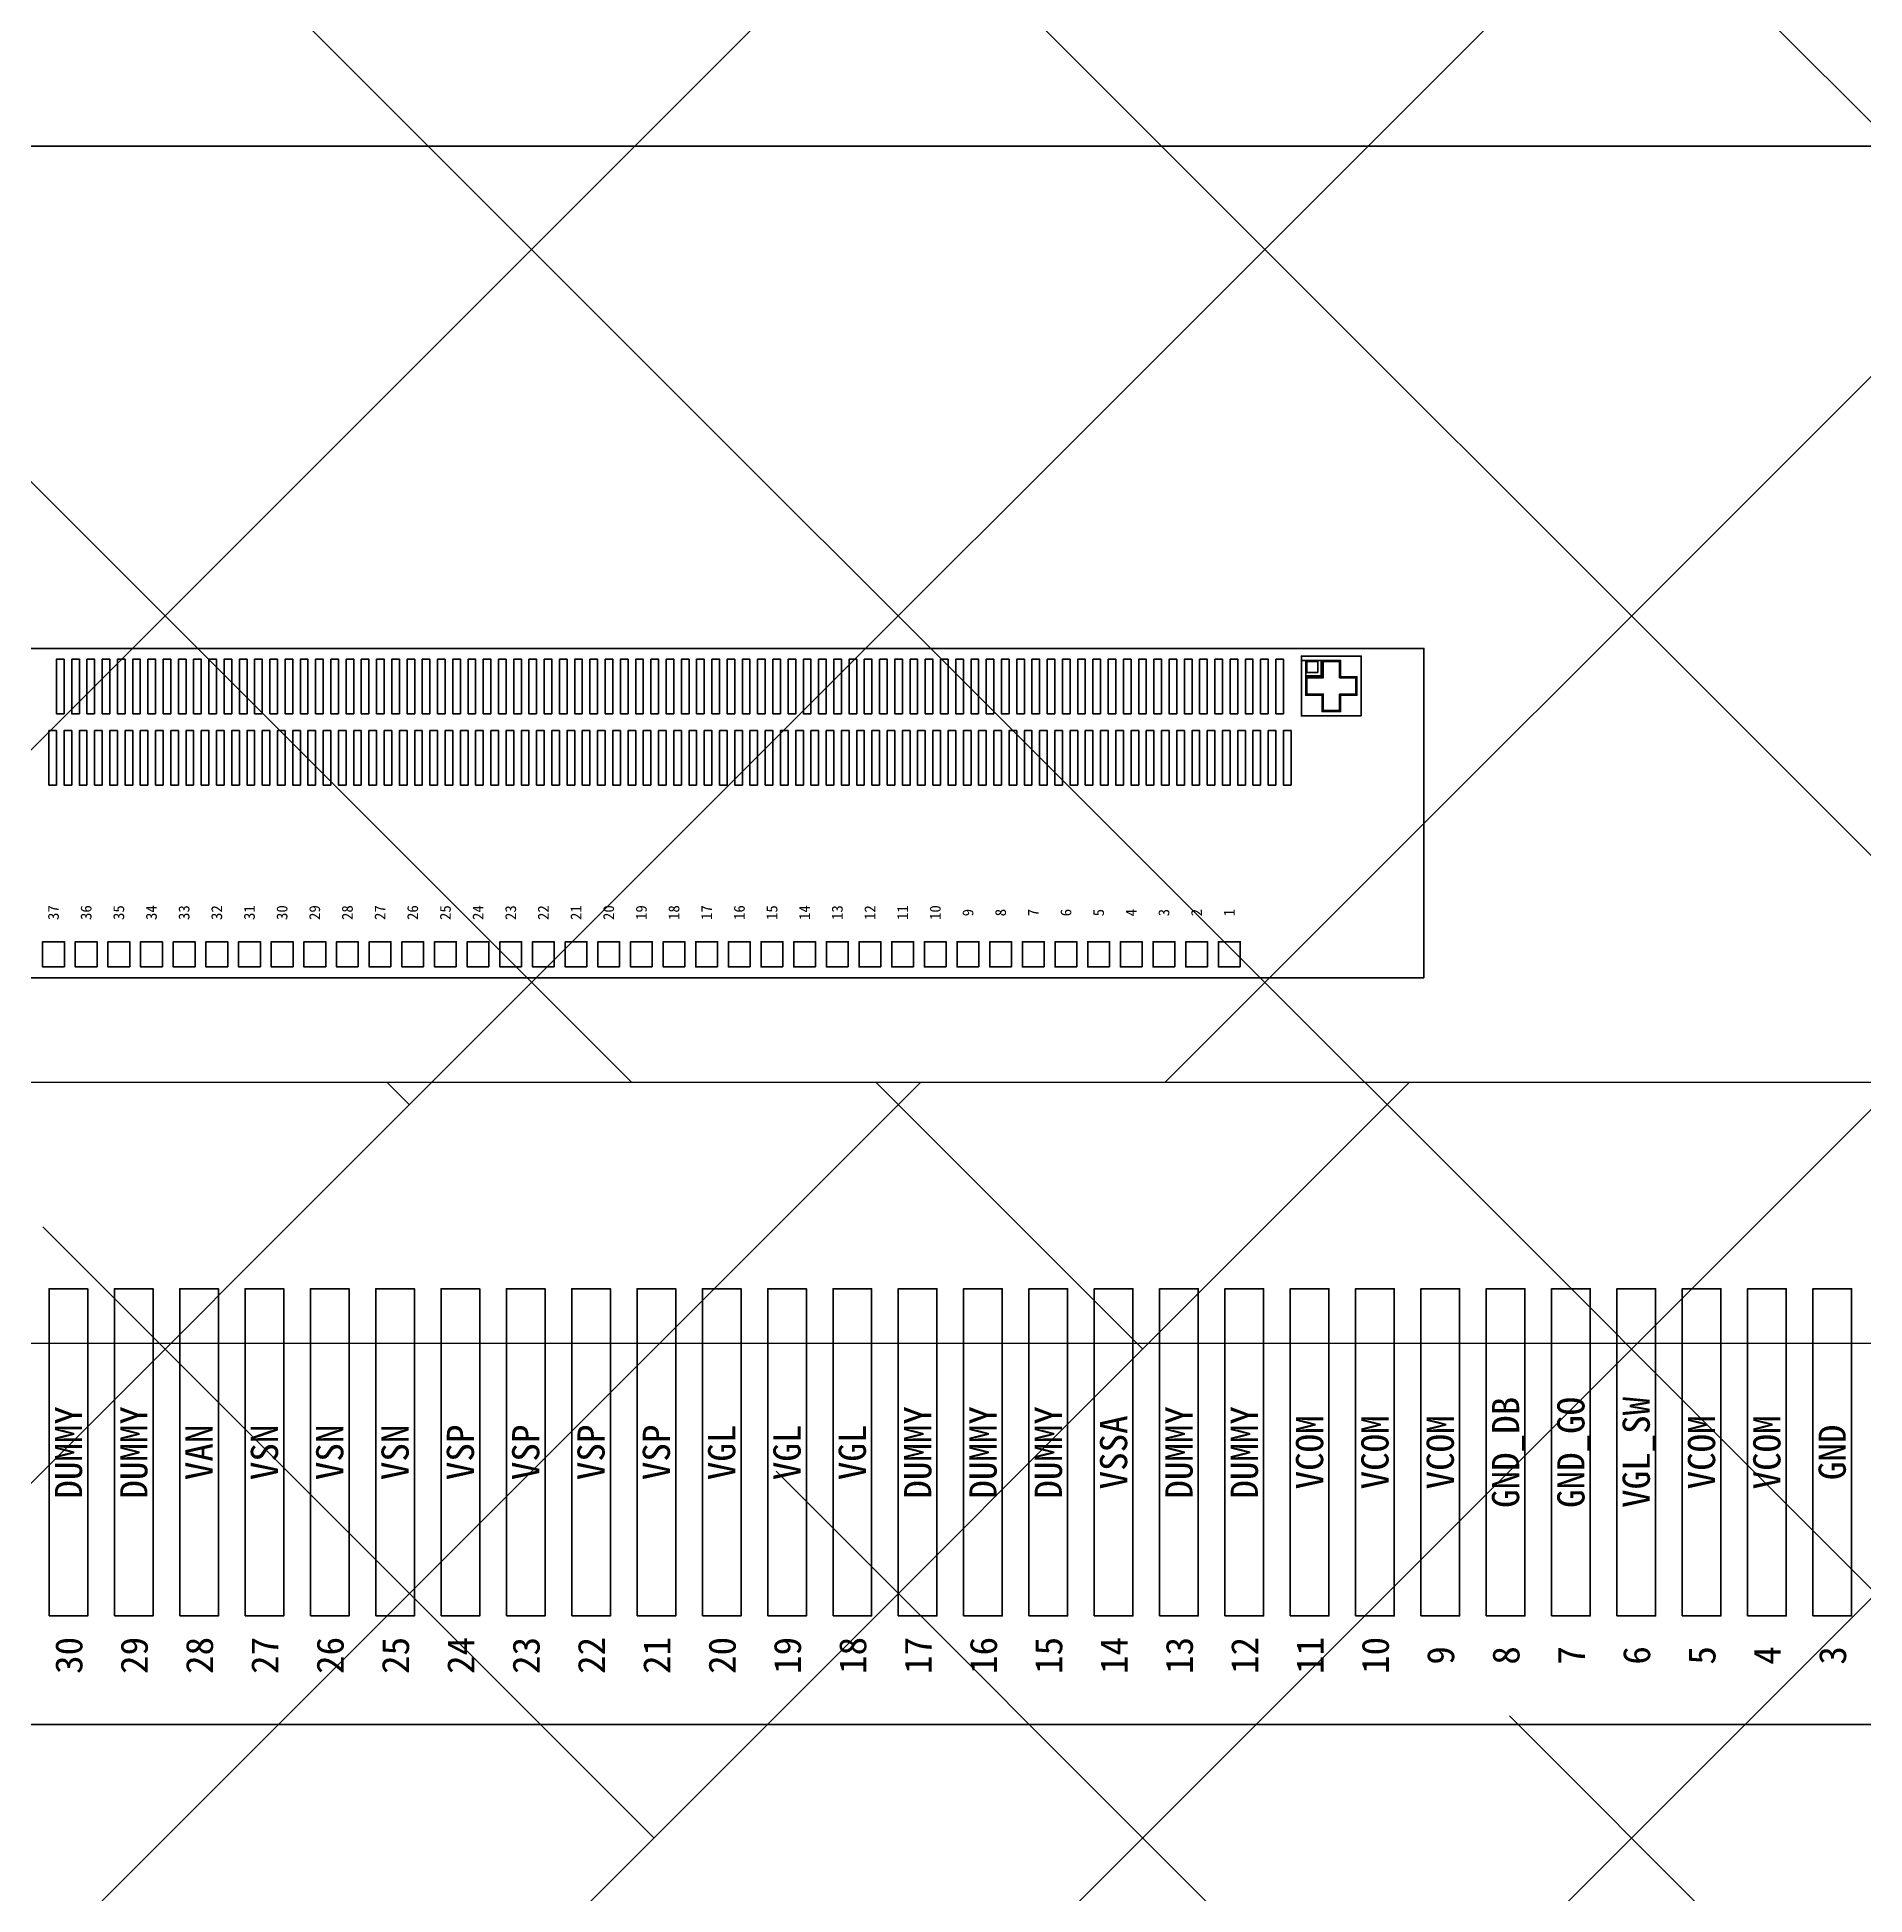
# Model space of a CAD drawing. Header units: millimetres. Extents: x -14728 to -14345, y -1653 to -1382.
# Drawn here: x -14626.603 to -14623.245, y -1502.199 to -1498.786 of the extents above; entities that cross this region are included whole.
import ezdxf
from ezdxf.enums import TextEntityAlignment as Align

# ---------------------------------------------------------------- set-up
doc = ezdxf.new("R2010")
doc.units = ezdxf.units.MM
for name, color, linetype in [('FPC', 41, 'Continuous'), ('lcd', 4, 'Continuous'), ('T-SHADING黑白双面胶', 5, 'Continuous'), ('遮光胶带', 160, 'Continuous')]:
    doc.layers.add(name, color=color, linetype=linetype)
for name, color, linetype, lineweight in [('GATE.drawing', 3, 'Continuous', 100), ('L122.drawing', 7, 'Continuous', 100), ('TFT_line.drawing', 3, 'Continuous', 100)]:
    doc.layers.add(name, color=color, linetype=linetype, lineweight=lineweight)
doc.styles.get("Standard").update_dxf_attribs({"font": 'SimSun.ttf'})

# ---------------------------------------------------------------- blocks, each defined once
blk = doc.blocks.new('BL20260327')
at = {"layer": 'T-SHADING黑白双面胶', "ltscale": 0.2}
h = blk.add_hatch(dxfattribs=at)
h.set_pattern_fill('ANSI37,_O', color=256, scale=0.3)
h.set_pattern_definition([(45, (-15383.40399561759, 139.4954036169188), (-0.6735192090801864, 0.6735192090801865), []), (135, (-15383.40399561759, 139.4954036169188), (-0.6735192090801865, -0.6735192090801864), [])])
h.paths.add_polyline_path([(-14838.02374252227, -1518.564671805531), (-14838.02374252227, -1448.74467180553), (-14889.62374252227, -1448.74467180553), (-14889.62374252227, -1518.56467180553)])
h.paths.add_polyline_path([(-14839.22374252224, -1515.344671805531), (-14888.42374252227, -1515.34467180553), (-14888.42374252227, -1449.944671805531), (-14839.22374252227, -1449.944671805531)], flags=16)
at = {"layer": '遮光胶带'}
h = blk.add_hatch(dxfattribs=at)
h.set_pattern_fill('ANSI38,_O', color=201, scale=0.2)
h.set_pattern_definition([(45, (-15383.40399561759, 139.4954036169188), (-0.4490128060534576, 0.4490128060534577), []), (135, (-15383.40399561759, 139.4954036169188), (-1.347038418160373, 0.4490128060534578), [1.5875, -0.9525000000000001])])
h.paths.add_polyline_path([(-14840.70335398741, -1519.97467180553), (-14838.02374252227, -1519.97467180553), (-14838.02374252227, -1518.564671805531), (-14889.62374252227, -1518.564671805531), (-14889.62374252227, -1519.97467180553), (-14887.00413105716, -1519.97467180553), (-14887.00413105716, -1521.154671805225), (-14882.70374252226, -1521.154671805225), (-14882.70374252226, -1522.664671805546), (-14847.35374252227, -1522.66467180553), (-14847.35374252227, -1521.154671805225), (-14840.70335398741, -1521.154671805225)])
at = {"layer": 'T-SHADING黑白双面胶'}
blk.add_line((-14889.62374252227, -1518.564671805531), (-14838.02374252227, -1518.564671805531), dxfattribs=at)
blk = doc.blocks.new('fpc_pad')
at = {"layer": 'GATE.drawing', "color": 3, "linetype": 'Continuous', "lineweight": 100}
blk.add_lwpolyline([(-0.0355, -0.3005), (0.0355, -0.3005), (0.0355, 0.3005), (-0.0355, 0.3005)], close=True, dxfattribs=at)
blk = doc.blocks.new('NV3030B1N_PAD_NOshift')
at = {"layer": 'TFT_line.drawing', "color": 3, "linetype": 'Continuous', "lineweight": 100}
for points in [[(-7.65, -0.3025), (7.65, -0.3025), (7.65, 0.3025), (-7.65, 0.3025)], [(-7.535000000000001, 0.1785), (-7.535000000000001, 0.2885), (-7.425, 0.2885), (-7.425, 0.2805), (-7.497, 0.2805), (-7.497, 0.2505), (-7.527000000000001, 0.2505), (-7.527000000000001, 0.2165), (-7.497, 0.2165), (-7.497, 0.1865), (-7.463000000000001, 0.1865), (-7.463000000000001, 0.2165), (-7.433, 0.2165), (-7.433, 0.2505), (-7.463000000000001, 0.2505), (-7.463000000000001, 0.2805), (-7.461500000000002, 0.2805), (-7.461500000000002, 0.252), (-7.433, 0.252), (-7.433, 0.2805), (-7.425, 0.2805), (-7.425, 0.1785)], [(-7.495000000000001, 0.1885), (-7.495000000000001, 0.2185), (-7.525, 0.2185), (-7.525, 0.2485), (-7.495000000000001, 0.2485), (-7.495000000000001, 0.2785), (-7.465, 0.2785), (-7.465, 0.2485), (-7.435, 0.2485), (-7.435, 0.2185), (-7.465, 0.2185), (-7.465, 0.1885)], [(-7.455000000000001, 0.2585), (-7.435, 0.2585), (-7.435, 0.2785), (-7.455000000000001, 0.2785)], [(-7.392, 0.1825), (-7.378000000000001, 0.1825), (-7.378000000000001, 0.2825), (-7.392, 0.2825)], [(-7.364, 0.1825), (-7.35, 0.1825), (-7.35, 0.2825), (-7.364, 0.2825)], [(-7.336, 0.1825), (-7.322000000000001, 0.1825), (-7.322000000000001, 0.2825), (-7.336, 0.2825)], [(-7.308, 0.1825), (-7.294, 0.1825), (-7.294, 0.2825), (-7.308, 0.2825)], [(-7.28, 0.1825), (-7.266000000000002, 0.1825), (-7.266000000000002, 0.2825), (-7.28, 0.2825)], [(-7.252, 0.1825), (-7.238, 0.1825), (-7.238, 0.2825), (-7.252, 0.2825)], [(-7.224, 0.1825), (-7.210000000000002, 0.1825), (-7.210000000000002, 0.2825), (-7.224, 0.2825)], [(-7.196000000000001, 0.1825), (-7.182, 0.1825), (-7.182, 0.2825), (-7.196000000000001, 0.2825)], [(-7.168, 0.1825), (-7.154000000000001, 0.1825), (-7.154000000000001, 0.2825), (-7.168, 0.2825)], [(-7.140000000000001, 0.1825), (-7.126, 0.1825), (-7.126, 0.2825), (-7.140000000000001, 0.2825)], [(-7.112000000000001, 0.1825), (-7.098000000000001, 0.1825), (-7.098000000000001, 0.2825), (-7.112000000000001, 0.2825)], [(-7.084000000000001, 0.1825), (-7.07, 0.1825), (-7.07, 0.2825), (-7.084000000000001, 0.2825)], [(-7.056000000000001, 0.1825), (-7.042000000000001, 0.1825), (-7.042000000000001, 0.2825), (-7.056000000000001, 0.2825)], [(-7.028, 0.1825), (-7.014, 0.1825), (-7.014, 0.2825), (-7.028, 0.2825)], [(-7.000000000000001, 0.1825), (-6.986000000000001, 0.1825), (-6.986000000000001, 0.2825), (-7.000000000000001, 0.2825)], [(-6.972, 0.1825), (-6.958, 0.1825), (-6.958, 0.2825), (-6.972, 0.2825)], [(-6.944000000000001, 0.1825), (-6.930000000000001, 0.1825), (-6.930000000000001, 0.2825), (-6.944000000000001, 0.2825)], [(-6.916, 0.1825), (-6.902, 0.1825), (-6.902, 0.2825), (-6.916, 0.2825)], [(-6.888000000000001, 0.1825), (-6.874000000000001, 0.1825), (-6.874000000000001, 0.2825), (-6.888000000000001, 0.2825)], [(-6.86, 0.1825), (-6.846000000000001, 0.1825), (-6.846000000000001, 0.2825), (-6.86, 0.2825)], [(-6.832000000000001, 0.1825), (-6.818000000000001, 0.1825), (-6.818000000000001, 0.2825), (-6.832000000000001, 0.2825)], [(-6.804, 0.1825), (-6.790000000000001, 0.1825), (-6.790000000000001, 0.2825), (-6.804, 0.2825)], [(-6.776000000000001, 0.1825), (-6.762, 0.1825), (-6.762, 0.2825), (-6.776000000000001, 0.2825)], [(-6.748, 0.1825), (-6.734000000000001, 0.1825), (-6.734000000000001, 0.2825), (-6.748, 0.2825)], [(-6.720000000000001, 0.1825), (-6.706, 0.1825), (-6.706, 0.2825), (-6.720000000000001, 0.2825)], [(-6.692, 0.1825), (-6.678000000000001, 0.1825), (-6.678000000000001, 0.2825), (-6.692, 0.2825)], [(-6.664000000000001, 0.1825), (-6.65, 0.1825), (-6.65, 0.2825), (-6.664000000000001, 0.2825)], [(-6.636, 0.1825), (-6.622000000000001, 0.1825), (-6.622000000000001, 0.2825), (-6.636, 0.2825)], [(-6.608000000000001, 0.1825), (-6.594, 0.1825), (-6.594, 0.2825), (-6.608000000000001, 0.2825)], [(-6.580000000000001, 0.1825), (-6.566000000000001, 0.1825), (-6.566000000000001, 0.2825), (-6.580000000000001, 0.2825)], [(-6.552, 0.1825), (-6.538, 0.1825), (-6.538, 0.2825), (-6.552, 0.2825)], [(-6.524000000000001, 0.1825), (-6.510000000000001, 0.1825), (-6.510000000000001, 0.2825), (-6.524000000000001, 0.2825)], [(-6.496, 0.1825), (-6.482, 0.1825), (-6.482, 0.2825), (-6.496, 0.2825)], [(-6.468000000000001, 0.1825), (-6.454000000000001, 0.1825), (-6.454000000000001, 0.2825), (-6.468000000000001, 0.2825)], [(-6.44, 0.1825), (-6.426, 0.1825), (-6.426, 0.2825), (-6.44, 0.2825)], [(-6.412000000000001, 0.1825), (-6.398000000000001, 0.1825), (-6.398000000000001, 0.2825), (-6.412000000000001, 0.2825)], [(-6.384, 0.1825), (-6.37, 0.1825), (-6.37, 0.2825), (-6.384, 0.2825)], [(-6.356000000000001, 0.1825), (-6.342000000000001, 0.1825), (-6.342000000000001, 0.2825), (-6.356000000000001, 0.2825)], [(-6.328, 0.1825), (-6.314000000000001, 0.1825), (-6.314000000000001, 0.2825), (-6.328, 0.2825)], [(-6.300000000000001, 0.1825), (-6.286, 0.1825), (-6.286, 0.2825), (-6.300000000000001, 0.2825)], [(-6.272, 0.1825), (-6.258000000000001, 0.1825), (-6.258000000000001, 0.2825), (-6.272, 0.2825)], [(-6.244000000000001, 0.1825), (-6.23, 0.1825), (-6.23, 0.2825), (-6.244000000000001, 0.2825)], [(-6.216, 0.1825), (-6.202000000000001, 0.1825), (-6.202000000000001, 0.2825), (-6.216, 0.2825)], [(-6.188000000000001, 0.1825), (-6.174, 0.1825), (-6.174, 0.2825), (-6.188000000000001, 0.2825)], [(-6.16, 0.1825), (-6.146000000000001, 0.1825), (-6.146000000000001, 0.2825), (-6.16, 0.2825)], [(-6.132000000000001, 0.1825), (-6.118, 0.1825), (-6.118, 0.2825), (-6.132000000000001, 0.2825)], [(-6.104, 0.1825), (-6.090000000000001, 0.1825), (-6.090000000000001, 0.2825), (-6.104, 0.2825)], [(-6.076000000000001, 0.1825), (-6.062, 0.1825), (-6.062, 0.2825), (-6.076000000000001, 0.2825)], [(-6.048000000000001, 0.1825), (-6.034000000000001, 0.1825), (-6.034000000000001, 0.2825), (-6.048000000000001, 0.2825)], [(-6.02, 0.1825), (-6.006, 0.1825), (-6.006, 0.2825), (-6.02, 0.2825)], [(-5.992000000000001, 0.1825), (-5.978000000000001, 0.1825), (-5.978000000000001, 0.2825), (-5.992000000000001, 0.2825)], [(-5.964, 0.1825), (-5.95, 0.1825), (-5.95, 0.2825), (-5.964, 0.2825)], [(-5.936000000000001, 0.1825), (-5.922000000000001, 0.1825), (-5.922000000000001, 0.2825), (-5.936000000000001, 0.2825)], [(-5.908, 0.1825), (-5.894, 0.1825), (-5.894, 0.2825), (-5.908, 0.2825)], [(-5.880000000000001, 0.1825), (-5.866000000000001, 0.1825), (-5.866000000000001, 0.2825), (-5.880000000000001, 0.2825)], [(-5.852, 0.1825), (-5.838, 0.1825), (-5.838, 0.2825), (-5.852, 0.2825)], [(-5.824000000000001, 0.1825), (-5.81, 0.1825), (-5.81, 0.2825), (-5.824000000000001, 0.2825)], [(-5.796, 0.1825), (-5.782000000000001, 0.1825), (-5.782000000000001, 0.2825), (-5.796, 0.2825)], [(-5.768000000000001, 0.1825), (-5.754, 0.1825), (-5.754, 0.2825), (-5.768000000000001, 0.2825)], [(-5.74, 0.1825), (-5.726000000000001, 0.1825), (-5.726000000000001, 0.2825), (-5.74, 0.2825)], [(-5.712000000000001, 0.1825), (-5.698, 0.1825), (-5.698, 0.2825), (-5.712000000000001, 0.2825)], [(-5.684, 0.1825), (-5.670000000000001, 0.1825), (-5.670000000000001, 0.2825), (-5.684, 0.2825)], [(-5.656000000000001, 0.1825), (-5.642, 0.1825), (-5.642, 0.2825), (-5.656000000000001, 0.2825)], [(-5.628, 0.1825), (-5.614000000000001, 0.1825), (-5.614000000000001, 0.2825), (-5.628, 0.2825)], [(-5.600000000000001, 0.1825), (-5.586, 0.1825), (-5.586, 0.2825), (-5.600000000000001, 0.2825)], [(-5.572, 0.1825), (-5.558000000000001, 0.1825), (-5.558000000000001, 0.2825), (-5.572, 0.2825)], [(-5.544, 0.1825), (-5.53, 0.1825), (-5.53, 0.2825), (-5.544, 0.2825)], [(-5.516, 0.1825), (-5.502000000000001, 0.1825), (-5.502000000000001, 0.2825), (-5.516, 0.2825)], [(-5.488, 0.1825), (-5.474, 0.1825), (-5.474, 0.2825), (-5.488, 0.2825)], [(-5.460000000000001, 0.1825), (-5.446000000000001, 0.1825), (-5.446000000000001, 0.2825), (-5.460000000000001, 0.2825)], [(-5.432, 0.1825), (-5.418, 0.1825), (-5.418, 0.2825), (-5.432, 0.2825)], [(-5.404000000000001, 0.1825), (-5.390000000000001, 0.1825), (-5.390000000000001, 0.2825), (-5.404000000000001, 0.2825)], [(-5.376, 0.1825), (-5.362, 0.1825), (-5.362, 0.2825), (-5.376, 0.2825)], [(-5.348000000000001, 0.1825), (-5.334000000000001, 0.1825), (-5.334000000000001, 0.2825), (-5.348000000000001, 0.2825)], [(-5.32, 0.1825), (-5.306, 0.1825), (-5.306, 0.2825), (-5.32, 0.2825)], [(-5.292000000000001, 0.1825), (-5.278, 0.1825), (-5.278, 0.2825), (-5.292000000000001, 0.2825)], [(-5.264, 0.1825), (-5.25, 0.1825), (-5.25, 0.2825), (-5.264, 0.2825)], [(-5.236000000000001, 0.1825), (-5.222, 0.1825), (-5.222, 0.2825), (-5.236000000000001, 0.2825)], [(-5.208, 0.1825), (-5.194000000000001, 0.1825), (-5.194000000000001, 0.2825), (-5.208, 0.2825)], [(-5.180000000000001, 0.1825), (-5.166, 0.1825), (-5.166, 0.2825), (-5.180000000000001, 0.2825)], [(-5.152, 0.1825), (-5.138000000000001, 0.1825), (-5.138000000000001, 0.2825), (-5.152, 0.2825)], [(-7.406, 0.0515), (-7.392, 0.0515), (-7.392, 0.1515), (-7.406, 0.1515)], [(-7.406, 0.0515), (-7.392, 0.0515), (-7.392, 0.1515), (-7.406, 0.1515)], [(-7.378000000000001, 0.0515), (-7.364, 0.0515), (-7.364, 0.1515), (-7.378000000000001, 0.1515)], [(-7.35, 0.0515), (-7.336, 0.0515), (-7.336, 0.1515), (-7.35, 0.1515)], [(-7.322000000000001, 0.0515), (-7.308, 0.0515), (-7.308, 0.1515), (-7.322000000000001, 0.1515)], [(-7.294, 0.0515), (-7.28, 0.0515), (-7.28, 0.1515), (-7.294, 0.1515)], [(-7.266000000000002, 0.0515), (-7.252, 0.0515), (-7.252, 0.1515), (-7.266000000000002, 0.1515)], [(-7.238, 0.0515), (-7.224, 0.0515), (-7.224, 0.1515), (-7.238, 0.1515)], [(-7.210000000000002, 0.0515), (-7.196000000000001, 0.0515), (-7.196000000000001, 0.1515), (-7.210000000000002, 0.1515)], [(-7.182, 0.0515), (-7.168, 0.0515), (-7.168, 0.1515), (-7.182, 0.1515)], [(-7.154000000000001, 0.0515), (-7.140000000000001, 0.0515), (-7.140000000000001, 0.1515), (-7.154000000000001, 0.1515)], [(-7.126, 0.0515), (-7.112000000000001, 0.0515), (-7.112000000000001, 0.1515), (-7.126, 0.1515)], [(-7.098000000000001, 0.0515), (-7.084000000000001, 0.0515), (-7.084000000000001, 0.1515), (-7.098000000000001, 0.1515)], [(-7.07, 0.0515), (-7.056000000000001, 0.0515), (-7.056000000000001, 0.1515), (-7.07, 0.1515)], [(-7.042000000000001, 0.0515), (-7.028, 0.0515), (-7.028, 0.1515), (-7.042000000000001, 0.1515)], [(-7.014, 0.0515), (-7.000000000000001, 0.0515), (-7.000000000000001, 0.1515), (-7.014, 0.1515)], [(-6.986000000000001, 0.0515), (-6.972, 0.0515), (-6.972, 0.1515), (-6.986000000000001, 0.1515)], [(-6.958, 0.0515), (-6.944000000000001, 0.0515), (-6.944000000000001, 0.1515), (-6.958, 0.1515)], [(-6.930000000000001, 0.0515), (-6.916, 0.0515), (-6.916, 0.1515), (-6.930000000000001, 0.1515)], [(-6.902, 0.0515), (-6.888000000000001, 0.0515), (-6.888000000000001, 0.1515), (-6.902, 0.1515)], [(-6.874000000000001, 0.0515), (-6.86, 0.0515), (-6.86, 0.1515), (-6.874000000000001, 0.1515)], [(-6.846000000000001, 0.0515), (-6.832000000000001, 0.0515), (-6.832000000000001, 0.1515), (-6.846000000000001, 0.1515)], [(-6.818000000000001, 0.0515), (-6.804, 0.0515), (-6.804, 0.1515), (-6.818000000000001, 0.1515)], [(-6.790000000000001, 0.0515), (-6.776000000000001, 0.0515), (-6.776000000000001, 0.1515), (-6.790000000000001, 0.1515)], [(-6.762, 0.0515), (-6.748, 0.0515), (-6.748, 0.1515), (-6.762, 0.1515)], [(-6.734000000000001, 0.0515), (-6.720000000000001, 0.0515), (-6.720000000000001, 0.1515), (-6.734000000000001, 0.1515)], [(-6.706, 0.0515), (-6.692, 0.0515), (-6.692, 0.1515), (-6.706, 0.1515)], [(-6.678000000000001, 0.0515), (-6.664000000000001, 0.0515), (-6.664000000000001, 0.1515), (-6.678000000000001, 0.1515)], [(-6.65, 0.0515), (-6.636, 0.0515), (-6.636, 0.1515), (-6.65, 0.1515)], [(-6.622000000000001, 0.0515), (-6.608000000000001, 0.0515), (-6.608000000000001, 0.1515), (-6.622000000000001, 0.1515)], [(-6.594, 0.0515), (-6.580000000000001, 0.0515), (-6.580000000000001, 0.1515), (-6.594, 0.1515)], [(-6.566000000000001, 0.0515), (-6.552, 0.0515), (-6.552, 0.1515), (-6.566000000000001, 0.1515)], [(-6.538, 0.0515), (-6.524000000000001, 0.0515), (-6.524000000000001, 0.1515), (-6.538, 0.1515)], [(-6.510000000000001, 0.0515), (-6.496, 0.0515), (-6.496, 0.1515), (-6.510000000000001, 0.1515)], [(-6.482, 0.0515), (-6.468000000000001, 0.0515), (-6.468000000000001, 0.1515), (-6.482, 0.1515)], [(-6.454000000000001, 0.0515), (-6.44, 0.0515), (-6.44, 0.1515), (-6.454000000000001, 0.1515)], [(-6.426, 0.0515), (-6.412000000000001, 0.0515), (-6.412000000000001, 0.1515), (-6.426, 0.1515)], [(-6.398000000000001, 0.0515), (-6.384, 0.0515), (-6.384, 0.1515), (-6.398000000000001, 0.1515)], [(-6.37, 0.0515), (-6.356000000000001, 0.0515), (-6.356000000000001, 0.1515), (-6.37, 0.1515)], [(-6.342000000000001, 0.0515), (-6.328, 0.0515), (-6.328, 0.1515), (-6.342000000000001, 0.1515)], [(-6.314000000000001, 0.0515), (-6.300000000000001, 0.0515), (-6.300000000000001, 0.1515), (-6.314000000000001, 0.1515)], [(-6.286, 0.0515), (-6.272, 0.0515), (-6.272, 0.1515), (-6.286, 0.1515)], [(-6.258000000000001, 0.0515), (-6.244000000000001, 0.0515), (-6.244000000000001, 0.1515), (-6.258000000000001, 0.1515)], [(-6.23, 0.0515), (-6.216, 0.0515), (-6.216, 0.1515), (-6.23, 0.1515)], [(-6.202000000000001, 0.0515), (-6.188000000000001, 0.0515), (-6.188000000000001, 0.1515), (-6.202000000000001, 0.1515)], [(-6.174, 0.0515), (-6.16, 0.0515), (-6.16, 0.1515), (-6.174, 0.1515)], [(-6.146000000000001, 0.0515), (-6.132000000000001, 0.0515), (-6.132000000000001, 0.1515), (-6.146000000000001, 0.1515)], [(-6.118, 0.0515), (-6.104, 0.0515), (-6.104, 0.1515), (-6.118, 0.1515)], [(-6.090000000000001, 0.0515), (-6.076000000000001, 0.0515), (-6.076000000000001, 0.1515), (-6.090000000000001, 0.1515)], [(-6.062, 0.0515), (-6.048000000000001, 0.0515), (-6.048000000000001, 0.1515), (-6.062, 0.1515)], [(-6.034000000000001, 0.0515), (-6.02, 0.0515), (-6.02, 0.1515), (-6.034000000000001, 0.1515)], [(-6.006, 0.0515), (-5.992000000000001, 0.0515), (-5.992000000000001, 0.1515), (-6.006, 0.1515)], [(-5.978000000000001, 0.0515), (-5.964, 0.0515), (-5.964, 0.1515), (-5.978000000000001, 0.1515)], [(-5.95, 0.0515), (-5.936000000000001, 0.0515), (-5.936000000000001, 0.1515), (-5.95, 0.1515)], [(-5.922000000000001, 0.0515), (-5.908, 0.0515), (-5.908, 0.1515), (-5.922000000000001, 0.1515)], [(-5.894, 0.0515), (-5.880000000000001, 0.0515), (-5.880000000000001, 0.1515), (-5.894, 0.1515)], [(-5.866000000000001, 0.0515), (-5.852, 0.0515), (-5.852, 0.1515), (-5.866000000000001, 0.1515)], [(-5.838, 0.0515), (-5.824000000000001, 0.0515), (-5.824000000000001, 0.1515), (-5.838, 0.1515)], [(-5.81, 0.0515), (-5.796, 0.0515), (-5.796, 0.1515), (-5.81, 0.1515)], [(-5.782000000000001, 0.0515), (-5.768000000000001, 0.0515), (-5.768000000000001, 0.1515), (-5.782000000000001, 0.1515)], [(-5.754, 0.0515), (-5.74, 0.0515), (-5.74, 0.1515), (-5.754, 0.1515)], [(-5.726000000000001, 0.0515), (-5.712000000000001, 0.0515), (-5.712000000000001, 0.1515), (-5.726000000000001, 0.1515)], [(-5.698, 0.0515), (-5.684, 0.0515), (-5.684, 0.1515), (-5.698, 0.1515)], [(-5.670000000000001, 0.0515), (-5.656000000000001, 0.0515), (-5.656000000000001, 0.1515), (-5.670000000000001, 0.1515)], [(-5.642, 0.0515), (-5.628, 0.0515), (-5.628, 0.1515), (-5.642, 0.1515)], [(-5.614000000000001, 0.0515), (-5.600000000000001, 0.0515), (-5.600000000000001, 0.1515), (-5.614000000000001, 0.1515)], [(-5.586, 0.0515), (-5.572, 0.0515), (-5.572, 0.1515), (-5.586, 0.1515)], [(-5.558000000000001, 0.0515), (-5.544, 0.0515), (-5.544, 0.1515), (-5.558000000000001, 0.1515)], [(-5.53, 0.0515), (-5.516, 0.0515), (-5.516, 0.1515), (-5.53, 0.1515)], [(-5.502000000000001, 0.0515), (-5.488, 0.0515), (-5.488, 0.1515), (-5.502000000000001, 0.1515)], [(-5.474, 0.0515), (-5.460000000000001, 0.0515), (-5.460000000000001, 0.1515), (-5.474, 0.1515)], [(-5.446000000000001, 0.0515), (-5.432, 0.0515), (-5.432, 0.1515), (-5.446000000000001, 0.1515)], [(-5.418, 0.0515), (-5.404000000000001, 0.0515), (-5.404000000000001, 0.1515), (-5.418, 0.1515)], [(-5.390000000000001, 0.0515), (-5.376, 0.0515), (-5.376, 0.1515), (-5.390000000000001, 0.1515)], [(-5.362, 0.0515), (-5.348000000000001, 0.0515), (-5.348000000000001, 0.1515), (-5.362, 0.1515)], [(-5.334000000000001, 0.0515), (-5.32, 0.0515), (-5.32, 0.1515), (-5.334000000000001, 0.1515)], [(-5.306, 0.0515), (-5.292000000000001, 0.0515), (-5.292000000000001, 0.1515), (-5.306, 0.1515)], [(-5.278, 0.0515), (-5.264, 0.0515), (-5.264, 0.1515), (-5.278, 0.1515)], [(-5.25, 0.0515), (-5.236000000000001, 0.0515), (-5.236000000000001, 0.1515), (-5.25, 0.1515)], [(-5.222, 0.0515), (-5.208, 0.0515), (-5.208, 0.1515), (-5.222, 0.1515)], [(-5.194000000000001, 0.0515), (-5.180000000000001, 0.0515), (-5.180000000000001, 0.1515), (-5.194000000000001, 0.1515)], [(-5.166, 0.0515), (-5.152, 0.0515), (-5.152, 0.1515), (-5.166, 0.1515)], [(-5.138000000000001, 0.0515), (-5.124000000000001, 0.0515), (-5.124000000000001, 0.1515), (-5.138000000000001, 0.1515)], [(-7.312500000000002, -0.2825), (-7.272500000000002, -0.2825), (-7.272500000000002, -0.2365), (-7.312500000000002, -0.2365)], [(-7.2525, -0.2825), (-7.2125, -0.2825), (-7.2125, -0.2365), (-7.2525, -0.2365)], [(-7.192500000000001, -0.2825), (-7.152500000000001, -0.2825), (-7.152500000000001, -0.2365), (-7.192500000000001, -0.2365)], [(-7.1325, -0.2825), (-7.0925, -0.2825), (-7.0925, -0.2365), (-7.1325, -0.2365)], [(-7.072500000000001, -0.2825), (-7.032500000000001, -0.2825), (-7.032500000000001, -0.2365), (-7.072500000000001, -0.2365)], [(-7.0125, -0.2825), (-6.9725, -0.2825), (-6.9725, -0.2365), (-7.0125, -0.2365)], [(-6.952500000000001, -0.2825), (-6.912500000000001, -0.2825), (-6.912500000000001, -0.2365), (-6.952500000000001, -0.2365)], [(-6.892500000000001, -0.2825), (-6.852500000000001, -0.2825), (-6.852500000000001, -0.2365), (-6.892500000000001, -0.2365)], [(-6.8325, -0.2825), (-6.7925, -0.2825), (-6.7925, -0.2365), (-6.8325, -0.2365)], [(-6.772500000000001, -0.2825), (-6.732500000000001, -0.2825), (-6.732500000000001, -0.2365), (-6.772500000000001, -0.2365)], [(-6.7125, -0.2825), (-6.6725, -0.2825), (-6.6725, -0.2365), (-6.7125, -0.2365)], [(-6.652500000000001, -0.2825), (-6.612500000000001, -0.2825), (-6.612500000000001, -0.2365), (-6.652500000000001, -0.2365)], [(-6.5925, -0.2825), (-6.5525, -0.2825), (-6.5525, -0.2365), (-6.5925, -0.2365)], [(-6.532500000000001, -0.2825), (-6.492500000000001, -0.2825), (-6.492500000000001, -0.2365), (-6.532500000000001, -0.2365)], [(-6.4725, -0.2825), (-6.4325, -0.2825), (-6.4325, -0.2365), (-6.4725, -0.2365)], [(-6.412500000000001, -0.2825), (-6.3725, -0.2825), (-6.3725, -0.2365), (-6.412500000000001, -0.2365)], [(-6.352500000000001, -0.2825), (-6.312500000000001, -0.2825), (-6.312500000000001, -0.2365), (-6.352500000000001, -0.2365)], [(-6.2925, -0.2825), (-6.2525, -0.2825), (-6.2525, -0.2365), (-6.2925, -0.2365)], [(-6.232500000000001, -0.2825), (-6.192500000000001, -0.2825), (-6.192500000000001, -0.2365), (-6.232500000000001, -0.2365)], [(-6.1725, -0.2825), (-6.1325, -0.2825), (-6.1325, -0.2365), (-6.1725, -0.2365)], [(-6.112500000000001, -0.2825), (-6.072500000000001, -0.2825), (-6.072500000000001, -0.2365), (-6.112500000000001, -0.2365)], [(-6.0525, -0.2825), (-6.0125, -0.2825), (-6.0125, -0.2365), (-6.0525, -0.2365)], [(-5.992500000000001, -0.2825), (-5.952500000000001, -0.2825), (-5.952500000000001, -0.2365), (-5.992500000000001, -0.2365)], [(-5.9325, -0.2825), (-5.8925, -0.2825), (-5.8925, -0.2365), (-5.9325, -0.2365)], [(-5.8725, -0.2825), (-5.8325, -0.2825), (-5.8325, -0.2365), (-5.8725, -0.2365)], [(-5.812500000000001, -0.2825), (-5.772500000000001, -0.2825), (-5.772500000000001, -0.2365), (-5.812500000000001, -0.2365)], [(-5.7525, -0.2825), (-5.7125, -0.2825), (-5.7125, -0.2365), (-5.7525, -0.2365)], [(-5.692500000000001, -0.2825), (-5.652500000000001, -0.2825), (-5.652500000000001, -0.2365), (-5.692500000000001, -0.2365)], [(-5.6325, -0.2825), (-5.5925, -0.2825), (-5.5925, -0.2365), (-5.6325, -0.2365)], [(-5.572500000000001, -0.2825), (-5.532500000000001, -0.2825), (-5.532500000000001, -0.2365), (-5.572500000000001, -0.2365)], [(-5.5125, -0.2825), (-5.4725, -0.2825), (-5.4725, -0.2365), (-5.5125, -0.2365)], [(-5.452500000000001, -0.2825), (-5.412500000000001, -0.2825), (-5.412500000000001, -0.2365), (-5.452500000000001, -0.2365)], [(-5.3925, -0.2825), (-5.3525, -0.2825), (-5.3525, -0.2365), (-5.3925, -0.2365)], [(-5.3325, -0.2825), (-5.2925, -0.2825), (-5.2925, -0.2365), (-5.3325, -0.2365)], [(-5.272500000000001, -0.2825), (-5.232500000000001, -0.2825), (-5.232500000000001, -0.2365), (-5.272500000000001, -0.2365)], [(-5.2125, -0.2825), (-5.1725, -0.2825), (-5.1725, -0.2365), (-5.2125, -0.2365)], [(-5.152500000000001, -0.2825), (-5.112500000000001, -0.2825), (-5.112500000000001, -0.2365), (-5.152500000000001, -0.2365)]]:
    blk.add_lwpolyline(points, close=True, dxfattribs=at)
blk = doc.blocks.new('ic_all')
at = {"color": 1, "linetype": 'Continuous', "lineweight": 100, "xscale": -1}
blk.add_blockref('NV3030B1N_PAD_NOshift', (0, 0.002), dxfattribs=at)
at = {"layer": 'L122.drawing', "color": 7, "linetype": 'Continuous', "lineweight": 100}
for s, p in [('37', (5.132280000000001, -0.18086)), ('36', (5.19228, -0.18086)), ('35', (5.252280000000001, -0.18086)), ('34', (5.31228, -0.18086)), ('33', (5.372280000000001, -0.18086)), ('32', (5.43228, -0.18086)), ('31', (5.49228, -0.18086)), ('30', (5.552280000000001, -0.18086)), ('29', (5.61228, -0.18086)), ('28', (5.672280000000001, -0.18086)), ('27', (5.73228, -0.18086)), ('26', (5.792280000000001, -0.18086)), ('25', (5.85228, -0.18086)), ('24', (5.912280000000001, -0.18086)), ('23', (5.97228, -0.18086)), ('22', (6.03228, -0.18086)), ('21', (6.092280000000001, -0.18086)), ('20', (6.15228, -0.18086)), ('19', (6.212280000000001, -0.18086)), ('18', (6.27228, -0.18086)), ('17', (6.332280000000001, -0.18086)), ('16', (6.39228, -0.18086)), ('15', (6.452280000000001, -0.18086)), ('14', (6.512280000000001, -0.18086)), ('13', (6.57228, -0.18086)), ('12', (6.632280000000001, -0.18086)), ('11', (6.69228, -0.18086)), ('10', (6.752280000000001, -0.18086)), ('9', (6.81228, -0.18086)), ('8', (6.872280000000001, -0.18086)), ('7', (6.93228, -0.18086)), ('6', (6.992280000000001, -0.18086)), ('5', (7.052280000000001, -0.18086)), ('4', (7.11228, -0.18086)), ('3', (7.172280000000001, -0.18086)), ('2', (7.23228, -0.18086)), ('1', (7.29228, -0.18086))]:
    blk.add_text(s, height=0.02, rotation=90, dxfattribs=at).set_placement(p, align=Align.MIDDLE_CENTER)
blk.add_text('NV3030', height=0.002, dxfattribs=at).set_placement((7.642100000000001, -0.3005), align=Align.MIDDLE_CENTER)
blk = doc.blocks.new('zw$6EA4')
at = {"layer": 'lcd', "color": 4, "linetype": 'Continuous', "lineweight": 100}
for p, q in [((-25.80000000000001, -34.20000000000001), (25.80000000000001, -34.20000000000001)), ((-25.80000000000001, -37.10000000000001), (25.80000000000001, -37.10000000000001))]:
    blk.add_line(p, q, dxfattribs=at)
at = {"color": 1, "linetype": 'Continuous', "lineweight": 100}
blk.add_blockref('ic_all', (0, -35.42750000000001), dxfattribs=at)
at = {"color": 1, "linetype": 'Continuous', "lineweight": 100, "row_count": 1, "column_count": 141, "row_spacing": 0.6010000000000001, "column_spacing": 0.12}
blk.add_blockref('fpc_pad', (-8.399999999999999, -36.60000000000001), dxfattribs=at)
at = {"layer": 'L122.drawing', "color": 7, "linetype": 'Continuous', "lineweight": 100}
for s, p in [('DUMMY', (5.160000000000004, -36.60000000000001)), ('DUMMY', (5.280000000000001, -36.60000000000001)), ('DUMMY', (6.719999999999999, -36.60000000000001)), ('DUMMY', (6.840000000000003, -36.60000000000001)), ('DUMMY', (6.960000000000001, -36.60000000000001)), ('DUMMY', (7.200000000000003, -36.60000000000001)), ('DUMMY', (7.32, -36.60000000000001)), ('GND_DB', (7.800000000000004, -36.60000000000001)), ('GND_GO', (7.920000000000002, -36.60000000000001)), ('VGL_SW', (8.040000000000006, -36.60000000000001)), ('VSP', (5.880000000000003, -36.60000000000001)), ('VSP', (6, -36.60000000000001)), ('VSP', (6.120000000000001, -36.60000000000001)), ('VSP', (6.240000000000002, -36.60000000000001)), ('VSSA', (7.079999999999998, -36.60000000000001)), ('VCOM', (7.439999999999998, -36.60000000000001)), ('VCOM', (7.560000000000002, -36.60000000000001)), ('VCOM', (7.68, -36.60000000000001)), ('VCOM', (8.160000000000004, -36.60000000000001)), ('VCOM', (8.280000000000001, -36.60000000000001)), ('GND', (8.400000000000006, -36.60000000000001)), ('VAN', (5.400000000000002, -36.60000000000001)), ('VSN', (5.520000000000003, -36.60000000000001)), ('VSN', (5.640000000000001, -36.60000000000001)), ('VSN', (5.760000000000002, -36.60000000000001)), ('VGL', (6.359999999999999, -36.60000000000001)), ('VGL', (6.480000000000004, -36.60000000000001)), ('VGL', (6.600000000000001, -36.60000000000001)), ('30', (5.16066, -36.97299000000001)), ('29', (5.280660000000001, -36.97299000000001)), ('28', (5.400660000000002, -36.97299000000001)), ('27', (5.520660000000003, -36.97299000000001)), ('26', (5.640660000000004, -36.97299000000001)), ('25', (5.760660000000001, -36.97299000000001)), ('24', (5.880660000000002, -36.97299000000001)), ('23', (6.000660000000003, -36.97299000000001)), ('22', (6.120660000000001, -36.97299000000001)), ('21', (6.240660000000005, -36.97299000000001)), ('20', (6.360660000000003, -36.97299000000001)), ('19', (6.48066, -36.97299000000001)), ('18', (6.600660000000005, -36.97299000000001)), ('17', (6.720660000000002, -36.97299000000001)), ('16', (6.84066, -36.97299000000001)), ('15', (6.960660000000004, -36.97299000000001)), ('14', (7.080660000000002, -36.97299000000001)), ('13', (7.200659999999999, -36.97299000000001)), ('12', (7.320660000000004, -36.97299000000001)), ('11', (7.440660000000001, -36.97299000000001)), ('10', (7.560659999999999, -36.97299000000001)), ('9', (7.680660000000003, -36.97299000000001)), ('8', (7.800660000000001, -36.97299000000001)), ('7', (7.920659999999998, -36.97299000000001)), ('6', (8.040660000000003, -36.97299000000001)), ('5', (8.16066, -36.97299000000001)), ('4', (8.280660000000005, -36.97299000000001)), ('3', (8.400660000000002, -36.97299000000001))]:
    blk.add_text(s, height=0.05, rotation=90, dxfattribs=at).set_placement(p, align=Align.MIDDLE_CENTER)

msp = doc.modelspace()

# ---------------------------------------------------------------- linework, layer by layer
at = {"layer": 'FPC'}
msp.add_line((-14620.87509179626, -1501.186457168342), (-14642.56509179626, -1501.186457168342), dxfattribs=at)

# ---------------------------------------------------------------- block references
msp.add_blockref('BL20260327', (232.1186507260009, 17.85821463718776))
at = {"color": 4}
msp.add_blockref('zw$6EA4', (-14631.70509179627, -1464.786457168343), dxfattribs=at)

doc.saveas('drawing.dxf')
